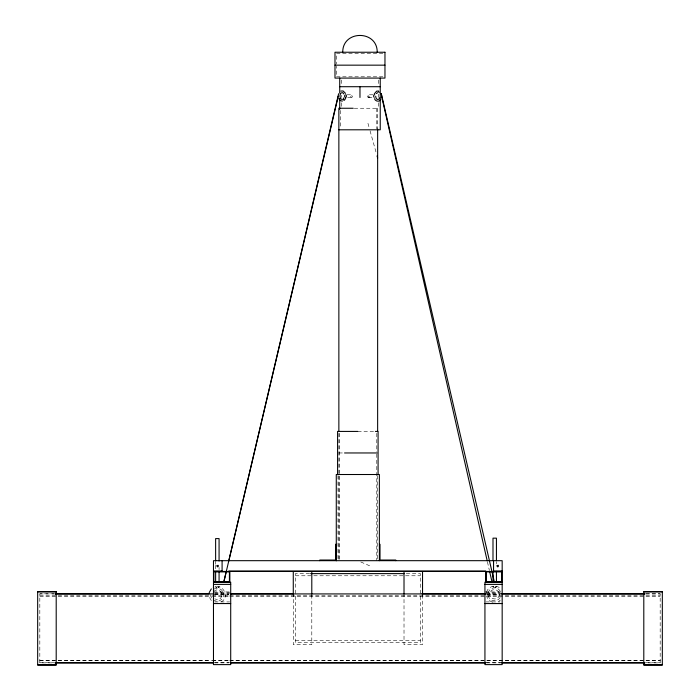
<?xml version="1.0" encoding="UTF-8"?>
<svg xmlns="http://www.w3.org/2000/svg" width="700" height="700" viewBox="0 0 700 700"><rect width="100%" height="100%" fill="white"/><g stroke="black" fill="none" stroke-linecap="round" stroke-linejoin="round"><path stroke-width="0.53" stroke-dasharray="3.5 2.62" d="M217.98 587.606L219.074 586.74L219.074 587.606L215.626 587.606L215.635 586.688L216.799 587.606M495.556 587.186L496.44 586.337L496.44 587.186L492.992 587.186L493.001 586.267L493.92 587.186M486.552 592.174C487.952 586.241 496.169 584.045 500.343 588.481M218.19 587.606L219.074 586.758M213.78 591.351C222.766 584.561 225.207 603.094 214.769 598.859M221.27 601.869C230.641 596.925 221.996 581.954 213.028 587.589M498.636 601.44L500.343 600.136M495.346 587.186L496.44 586.337M382.865 53.532L336.28 53.532L336.28 64.103M382.865 76.799L336.28 76.799L336.28 66.22M347.025 94.78L351.601 94.78A1.295 0.91 -90 0 1 352.389 96.723A1.295 0.91 -90 0 1 350.805 96.723A1.295 0.91 -90 0 1 351.601 94.78L351.601 96.075M372.925 94.78L368.358 94.78A1.295 0.91 -90 0 0 367.561 96.723A1.295 0.91 -90 0 0 369.145 96.723A1.295 0.91 -90 0 0 368.358 94.78L368.419 97.317L372.304 97.37M368.419 97.317L372.986 97.317M347.655 97.37L351.601 97.37M354.235 108.255L378.709 108.255M357.822 431.419L375.358 431.419M338.861 452.961L344.54 452.961M309.619 573.624L295.426 573.624L295.426 642.565L420.385 642.565L420.385 573.624L405.099 573.624M295.426 575.776L420.385 575.776M213.474 591.929L230.711 591.929M484.934 591.929L502.171 591.929M214.55 592.34L229.635 592.34M486.01 592.34L500.019 592.34M54.023 593.819L39.821 593.819L39.821 662.865L54.023 662.865M214.55 593.801L229.635 593.801M486.01 593.801L500.719 593.819M645.977 593.819L660.179 593.819L660.179 662.865L645.977 662.865M39.821 593.924L54.023 593.924M214.567 593.924L228.769 593.924M486.517 593.924L500.719 593.924M645.977 593.924L660.179 593.924M214.567 594.405L228.786 594.405M486.859 594.405L499.984 594.405M214.567 594.51L228.786 594.51M486.859 594.51L499.984 594.51M39.821 595.971L211.295 595.971M212.389 595.971L228.769 595.971M229.862 595.971L660.179 595.971M39.821 596.076L211.295 596.076M212.389 596.076L228.769 596.076M229.862 596.076L660.179 596.076M214.55 601.921L229.635 601.921M486.01 601.921L500.019 601.921M295.426 640.413L420.385 640.413M39.821 660.608L211.295 660.608M212.389 660.608L228.769 660.608M229.862 660.608L660.179 660.608M39.821 660.712L211.295 660.712M212.389 660.712L228.769 660.712M229.862 660.712L660.179 660.712M39.821 662.76L54.023 662.76M214.55 662.742L229.635 662.742M486.01 662.742L500.719 662.76M645.977 662.76L660.179 662.76M214.567 662.865L228.769 662.865M486.517 662.865L500.719 662.865M493.001 586.294L494.165 587.186M492.38 602.271L488.688 600.136L486.552 596.435M360.78 561.96L371.613 566.641M211.321 600.556L209.195 596.864L208.906 594.729M216.554 587.606L215.635 586.688M367.946 123.279L369.512 128.861M370.064 130.839L376.189 152.775M487.463 561.977L489.396 570.509M496.44 561.715L496.44 563.859M422.537 594.878L422.537 644.7L404.014 644.7L404.014 594.878M378.507 80.036L378.507 85.461M378.507 94.141L378.507 97.396M378.507 102.821L378.507 108.255M377.641 108.255L377.641 128.975M377.641 475.597L377.641 560.683M376.784 108.255L376.784 128.975M376.784 433.326L376.784 451.876M376.784 454.055L376.784 560.683M341.451 80.036L341.451 85.461M341.451 95.226L341.451 97.396M341.451 102.821L341.451 107.17M340.585 110.407L340.585 128.721M339.727 433.326L339.727 559.597M338.861 433.326L338.861 559.597M338.004 475.597L338.004 560.683M311.797 594.878L311.797 644.7L293.274 644.7L293.274 594.878M219.074 567.49L219.074 569.634M215.626 562.117L215.626 564.261M215.626 565.329L215.626 569.608M500.15 597.564A6.51 6.51 0 0 1 489.912 598.911A6.51 6.51 0 0 1 491.26 588.674A6.51 6.51 0 0 1 500.806 592.62M213.903 589.094A6.51 6.51 0 0 1 223.659 594.729A6.51 6.51 0 0 1 213.903 600.364M211.514 597.984A6.51 6.51 0 0 1 210.648 594.729M489.904 593.075C488.101 598.929 497.761 601.519 499.126 595.543C500.938 589.68 491.269 587.09 489.904 593.075"/><path stroke-width="1.05" d="M342.738 52.238C342.51 29.855 377.44 29.855 377.213 52.238M226.257 571.594L223.755 582.234L338.257 96.215M228.76 560.954L338.625 93.712M209.195 592.594L211.321 588.901M340.646 93.485C339.185 95.716 340.279 99.654 342.256 99.479M344.05 97.737L343.201 99.041M345.678 98.306L344.374 100.301M374.342 93.8L376.618 91.157L378.665 91.026M379.759 97.816C378.569 100.826 375.777 99.627 375.664 96.241M376.355 93.564L377.764 92.627M380.599 99.645L379.776 100.502M380.8 99.531C379.356 102.226 375.349 101.474 374.483 98.735M341.101 92.978L342.694 92.627L343.945 94.019M340.909 91.079L343.114 90.974L345.529 93.371M334.985 65.161L384.965 65.161M339.727 86.704L380.231 86.704M345.678 97.37L345.502 97.37A1.295 0.91 -90 0 0 346.421 96.075A1.295 0.91 -90 0 0 345.502 94.78M353.238 108.255L338.861 108.255L338.861 431.148M338.861 129.798L380.231 129.798L380.231 78.085M357.822 431.419L337.575 431.419L337.575 474.512M375.358 431.419L378.079 431.419L378.079 474.512M344.54 452.961L376.985 452.961M379.365 544.311L380.012 544.311L380.012 560.044L395.745 560.044L395.745 560.683M213.474 571.025L222.093 571.025M228.786 571.025L485.765 571.025M493.552 571.025L502.171 571.025M213.474 571.462L502.171 571.462M502.171 571.891L486.229 571.891L486.229 581.796L501.742 581.796L501.742 571.891M310.642 573.624L404.084 573.624M213.474 582.234L230.711 582.234L230.711 664.615L213.474 664.615L213.474 560.683L502.171 560.683L502.171 664.615L484.934 664.615L484.934 582.19L502.171 582.234M213.474 584.386L230.711 584.386M484.934 584.386L502.171 584.386M37.669 591.789L56.201 591.789M643.799 591.789L662.331 591.789M55.116 593.819L209.107 593.819M230.956 593.819L293.204 593.819M422.082 593.819L485.433 593.819M501.812 593.819L644.884 593.819M55.116 593.924L213.482 593.924M230.956 593.924L485.433 593.924M501.812 593.924L644.884 593.924M213.474 603.558L230.711 603.558M484.934 603.558L502.171 603.558M55.116 662.76L213.482 662.76M230.956 662.76L485.433 662.76M501.812 662.76L644.884 662.76M55.116 662.865L213.482 662.865M230.956 662.865L485.433 662.865M501.812 662.865L644.884 662.865M37.669 664.886L56.201 664.886M643.799 664.886L662.331 664.886M342.3 101.194L340.183 100.502L338.774 98.656M381.238 93.45L494.419 582.234M377.064 155.916L377.641 157.999M381.325 93.712L381.719 96.215M381.605 96.224L487.218 560.919M489.641 571.576L492.065 582.234M496.44 560.648L496.44 538.16L492.992 538.16L492.992 560.63M496.44 571.349L496.44 582.059M493.552 560.683L493.552 571.462M492.992 571.322L492.992 582.015M485.8 571.462L485.8 582.234M422.537 571.489L422.537 594.125M404.014 571.489L404.014 594.125M379.365 560.683L379.365 474.512L336.28 474.512L336.28 560.683M377.641 128.975L377.641 431.148M359.975 86.704L359.975 97.475M339.727 78.085L339.727 93.17M339.727 98.56L339.727 109.331M336.175 560.683L336.175 544.311L335.527 544.311L335.527 560.044L319.795 560.044L319.795 560.683M311.797 571.489L311.797 594.125M293.274 571.489L293.274 594.125M229.845 571.462L229.845 582.234M222.093 560.683L222.093 571.462M219.074 561.067L219.074 538.589L215.626 538.589L215.626 561.05M219.074 571.778L219.074 582.479M215.626 571.742L215.626 582.444M344.715 96.723A1.295 0.91 -90 0 1 344.715 95.428M343.779 99.654A4.305 3.045 -90 0 1 343.061 100.126M374.273 97.274A1.295 0.91 -90 0 1 373.625 95.69A1.295 0.91 -90 0 1 374.745 94.78M378.525 91.884A4.305 3.045 -90 0 1 379.277 92.277M216.947 565.854C218.006 569.144 219.511 563.526 216.947 565.854M497.026 565.854C498.085 569.144 499.59 563.526 497.026 565.854M384.965 52.238L334.985 52.238L334.985 78.085L384.965 78.085L384.965 52.238M229.416 571.891L213.903 571.891L213.903 581.796L229.416 581.796L229.416 571.891M56.201 591.684L37.669 591.684L37.669 665L56.201 665L56.201 591.684M662.331 591.684L643.799 591.684L643.799 665L662.331 665L662.331 591.684"/></g></svg>
